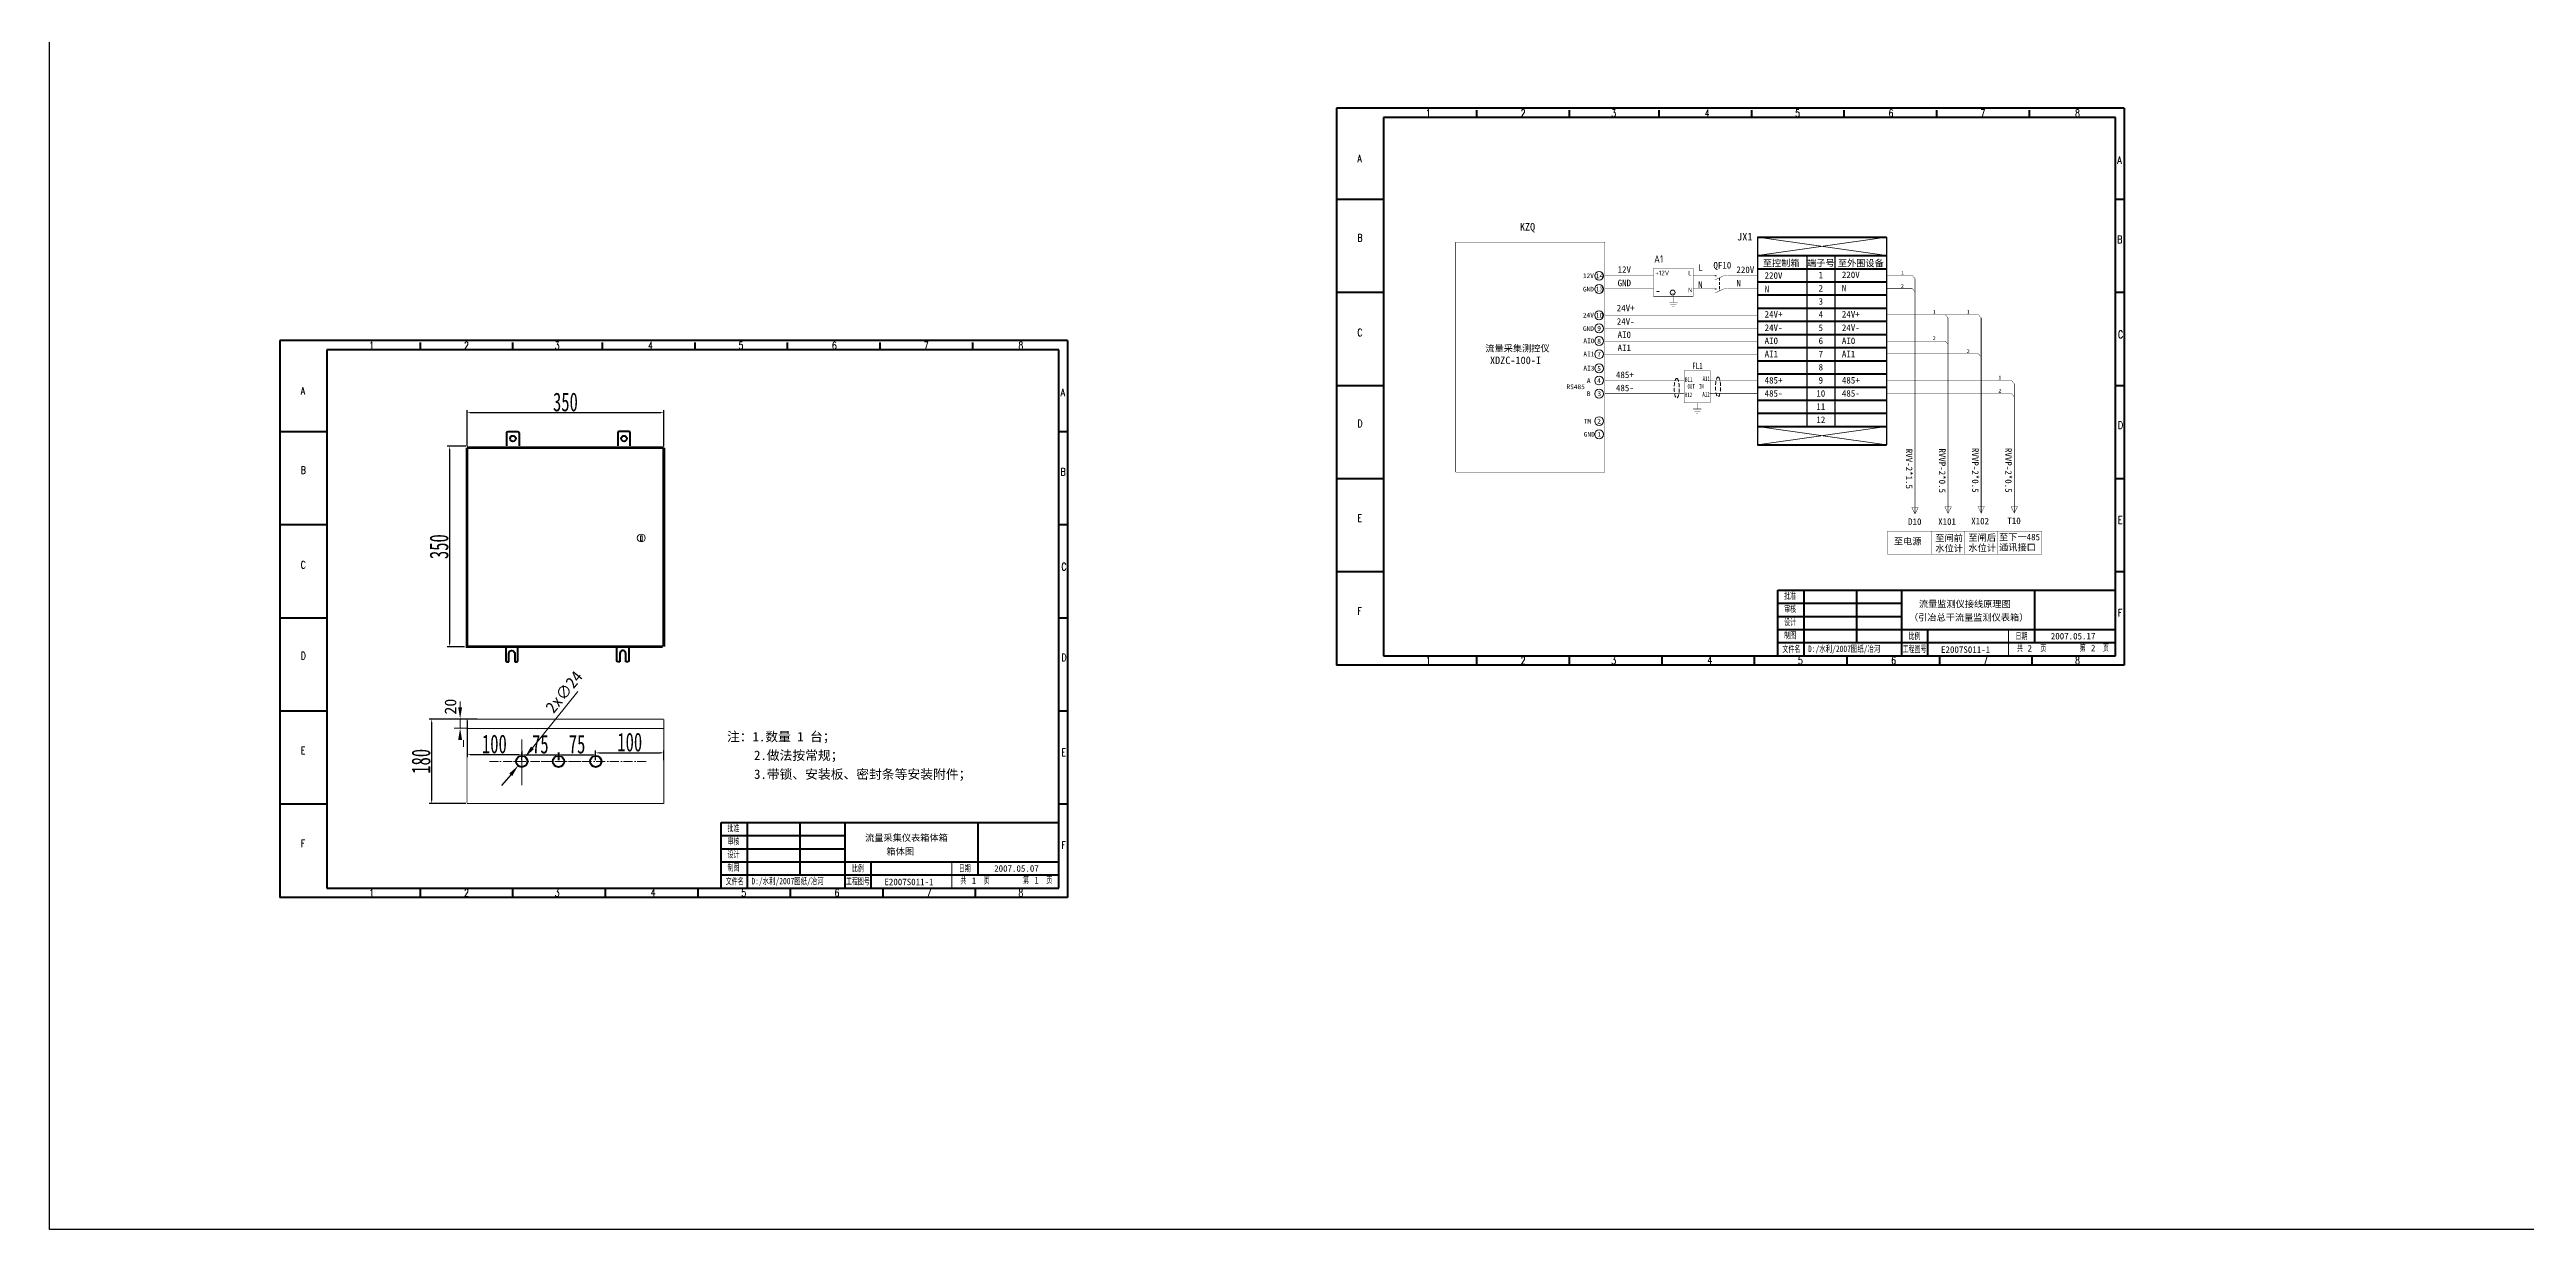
# Model space of a CAD drawing. Header units: millimetres. Extents: x 351 to 10319, y -5939 to 5511.
# Drawn here: x 1636 to 2957, y 4056 to 4685 of the extents above; entities that cross this region are included whole.
import ezdxf
from ezdxf.enums import TextEntityAlignment as Align

# ---------------------------------------------------------------- set-up
doc = ezdxf.new("R2010")
doc.units = ezdxf.units.MM
doc.linetypes.add('ACAD_ISO10W100', pattern=[18, 12, -3, 0, -3])
doc.linetypes.add('DASHED', pattern=[0.75, 0.5, -0.25])
doc.layers.add('40', color=7, linetype='Continuous')
doc.layers.add('41', color=7, linetype='Continuous')
doc.layers.add('TEXT', color=1, linetype='Continuous', lineweight=50)
doc.styles.add('HZ', font='txt.shx', dxfattribs={"width": 0.65, "bigfont": 'hztxt.shx'})
doc.styles.add('song', font='SimSun.ttf', dxfattribs={"width": 0.65})
doc.styles.add('仿宋', font='SIMFANG.TTF', dxfattribs={"width": 0.65})
doc.styles.add('国标', font='gbenor.shx', dxfattribs={"bigfont": 'gbcbig.shx'})
doc.dimstyles.new('ISO-25', dxfattribs={"dimtxt": 3.5, "dimasz": 2, "dimexe": 1.25, "dimexo": 0.625, "dimtad": 1, "dimtoh": 1, "dimtxsty": 'song', "dimcen": 2.5, "dimadec": 0, "dimazin": 0, "dimtfac": 1, "dimtmove": 0, "dimatfit": 3, "dimfxl": 0, "dimarcsym": 0})

# ---------------------------------------------------------------- blocks, each defined once
blk = doc.blocks.new('电缆头2')
at = {"const_width": 0.202}
blk.add_lwpolyline([(-1.7, 0), (1.7, 0), (0, -3.5), (-1.7, 0)], close=True, dxfattribs=at)
blk.add_lwpolyline([(0, 5.2), (0, -3.5)], dxfattribs=at)
at = {"flags": 9}
blk.add_attdef('S', (0, 5.2), '', height=0.0000576, dxfattribs=at)
blk = doc.blocks.new('断路器3')
at = {"const_width": 0.202}
for points in [[(1.1, -4.5), (1.1, -2.4), (-1.1, 2.4)], [(0.7, 2.4), (1.5, 1.5)], [(0.7, 1.5), (1.5, 2.4)], [(1.1, 4.1), (1.1, 1.9)]]:
    blk.add_lwpolyline(points, dxfattribs=at)
at = {"flags": 9}
blk.add_attdef('S', (1.1, 4.1), '', height=0.0000576, dxfattribs=at)
blk = doc.blocks.new('A3图框')
at = {"color": 0, "lineweight": 50}
for p, q in [((167.9, 122.9), (-252.1, 122.9)), ((-177.4, 121.9), (-177.4, 117.9)), ((-128.1, 121.9), (-128.1, 117.9)), ((-80.2, 121.9), (-80.2, 117.9)), ((-30.8, 121.9), (-30.8, 117.9)), ((18.5, 121.9), (18.5, 117.9)), ((67.9, 121.9), (67.9, 117.9)), ((117.3, 121.9), (117.3, 117.9)), ((-227.1, 74.2), (-252.1, 74.2)), ((167.9, 74.2), (163.3, 74.2)), ((-227.1, 24.6), (-252.1, 24.6)), ((167.9, 24.6), (163.3, 24.6)), ((-227.1, -25.1), (-252.1, -25.1)), ((167.5, -25.1), (163.3, -25.1)), ((-227.1, -74.8), (-252.1, -74.8)), ((167.9, -74.8), (163.3, -74.8)), ((-227.1, -124.4), (-252.1, -124.4)), ((167.9, -124.4), (163.3, -124.4)), ((-177.4, -169.1), (-177.4, -174.1)), ((-128.1, -169.1), (-128.1, -174.1)), ((-78.7, -169.1), (-78.7, -174.1)), ((-29.3, -169.1), (-29.3, -174.1)), ((20, -169.1), (20, -174.1)), ((69.4, -169.1), (69.4, -174.1)), ((118.8, -169.1), (118.8, -174.1)), ((167.9, -174.1), (-252.1, -174.1))]:
    blk.add_line(p, q, dxfattribs=at)
at = {"lineweight": 20}
blk.add_line((106.3, -155.1), (106.3, -169.1), dxfattribs=at)
at = {"layer": '40', "color": 0, "lineweight": 50}
for p, q in [((163.3, 117.9), (-227.1, 117.9)), ((163.3, -169.1), (163.3, 117.9)), ((-16.7, -134.1), (163.3, -134.1)), ((-16.7, -169.1), (-16.7, -134.1)), ((-16.7, -141.1), (49.3, -141.1)), ((-2.7, -169.1), (-2.7, -134.1)), ((25.3, -162.1), (25.3, -134.1)), ((49.3, -169.1), (49.3, -134.1)), ((120.3, -162.1), (120.3, -134.1)), ((-16.7, -148.1), (49.3, -148.1)), ((-16.7, -155.1), (163.3, -155.1)), ((63.3, -169.1), (63.3, -155.1)), ((63.3, -169.1), (63.3, -155.1)), ((120.3, -162.1), (120.3, -155.1)), ((-227.1, -169.1), (163.3, -169.1)), ((-16.7, -162.1), (163.3, -162.1))]:
    blk.add_line(p, q, dxfattribs=at)
at = {"layer": '41', "color": 0, "lineweight": 50}
for p, q in [((-252.1, 122.9), (-252.1, -174.1)), ((167.9, 122.9), (167.9, -174.1)), ((-227.1, 117.9), (-227.1, -169.1))]:
    blk.add_line(p, q, dxfattribs=at)
at = {"color": 0, "lineweight": 50, "style": 'HZ', "width": 0.75}
for s, p in [('1', (-204.5, 118.3)), ('2', (-153.9, 118.3)), ('3', (-105.6, 118.3)), ('4', (-55.8, 118.3)), ('5', (-7.5, 118.3)), ('6', (42.3, 118.3)), ('7', (91.3, 118.3)), ('8', (141.8, 118.3)), ('A', (-241, 94.1)), ('A', (164.3, 93.2)), ('B', (-241, 51.8)), ('B', (164.3, 50.9)), ('C', (-241, 1.3)), ('C', (164.7, 0.3)), ('D', (-241, -47.2)), ('D', (164.7, -48.1)), ('E', (-241, -97.7)), ('E', (164.7, -98.7)), ('F', (-241, -147.3)), ('F', (164.7, -148.2)), ('1', (-204.5, -173.6)), ('2', (-153.9, -173.6)), ('3', (-105.6, -173.6)), ('4', (-54.3, -173.6)), ('5', (-6, -173.6)), ('6', (43.7, -173.6)), ('7', (92.8, -173.6)), ('8', (141.8, -173.6))]:
    blk.add_text(s, height=4, dxfattribs=at).set_placement(p)
at = {"layer": '41', "color": 0, "lineweight": 20, "style": '仿宋', "width": 0.65}
for s, p in [('批准', (-13.4, -138.9)), ('审核', (-13.4, -145.9)), ('设计', (-13.4, -152.9)), ('制图', (-13.4, -159.9)), ('比例', (53, -160.3)), ('日期', (110, -160.3)), ('文件名', (-14.3, -167.2)), ('工程图号', (49.8, -167.2)), ('共     页', (110.8, -166.8)), ('第     页', (144.2, -166.6))]:
    blk.add_text(s, height=3.5, dxfattribs=at).set_placement(p)
blk = doc.blocks.new('接地')
at = {"const_width": 0.202}
for points in [[(-2.2, 1.1), (2.2, 1.1)], [(-1.6, 0), (1.6, 0)], [(0, 4.3), (0, 1.1)], [(-0.5, -1.1), (0.5, -1.1)]]:
    blk.add_lwpolyline(points, dxfattribs=at)
at = {"flags": 9}
blk.add_attdef('S', (0, 4.3), '', height=0.0000576, dxfattribs=at)
blk = doc.blocks.new('*D119')
at = {"color": 0, "lineweight": -2}
for p, q in [((1863.8, 4328), (1838.2, 4328)), ((1839.4, 4326), (1839.4, 4285)), ((1857.7, 4283), (1838.2, 4283))]:
    blk.add_line(p, q, dxfattribs=at)
at = {"color": 0}
for points in [[(1839.1, 4326), (1839.8, 4326), (1839.4, 4328)], [(1839.1, 4285), (1839.8, 4285), (1839.4, 4283)]]:
    blk.add_solid(points, dxfattribs=at)
at = {"layer": 'Defpoints', "color": 0}
for p in [(1864.5, 4328), (1839.4, 4283), (1858.3, 4283)]:
    blk.add_point(p, dxfattribs=at)
at = {"color": 0, "lineweight": 20, "insert": (1833.8, 4305.5), "char_height": 10, "attachment_point": 5, "rotation": 90, "style": 'song'}
blk.add_mtext('180', dxfattribs=at)
blk = doc.blocks.new('*D120')
at = {"color": 0, "lineweight": -2}
for p, q in [((1858.3, 4327.3), (1858.3, 4307.8)), ((1860.3, 4309.1), (1885.5, 4309.1)), ((1887.5, 4311), (1887.5, 4307.8))]:
    blk.add_line(p, q, dxfattribs=at)
at = {"color": 0}
for points in [[(1860.3, 4309.4), (1860.3, 4308.7), (1858.3, 4309.1)], [(1885.5, 4309.4), (1885.5, 4308.7), (1887.5, 4309.1)]]:
    blk.add_solid(points, dxfattribs=at)
at = {"layer": 'Defpoints', "color": 0}
for p in [(1858.3, 4328), (1887.5, 4311.6), (1887.5, 4309.1)]:
    blk.add_point(p, dxfattribs=at)
at = {"color": 0, "lineweight": 20, "insert": (1872.9, 4314.7), "char_height": 10, "attachment_point": 5, "style": 'song'}
blk.add_mtext('100', dxfattribs=at)
blk = doc.blocks.new('*D121')
at = {"color": 0, "lineweight": -2}
for p, q in [((1926.9, 4306.1), (1926.9, 4311.3)), ((1928.9, 4310), (1961.3, 4310)), ((1963.3, 4306.1), (1963.3, 4311.3))]:
    blk.add_line(p, q, dxfattribs=at)
at = {"color": 0}
for points in [[(1928.9, 4310.4), (1928.9, 4309.7), (1926.9, 4310)], [(1961.3, 4310.4), (1961.3, 4309.7), (1963.3, 4310)]]:
    blk.add_solid(points, dxfattribs=at)
at = {"layer": 'Defpoints', "color": 0}
for p in [(1963.3, 4310), (1926.9, 4305.5), (1963.3, 4305.5)]:
    blk.add_point(p, dxfattribs=at)
at = {"color": 0, "lineweight": 20, "insert": (1945.1, 4315.7), "char_height": 10, "attachment_point": 5, "style": 'song'}
blk.add_mtext('100', dxfattribs=at)
blk = doc.blocks.new('*D122')
at = {"color": 0, "lineweight": -2}
for p, q in [((1858.3, 4473.5), (1858.3, 4492.7)), ((1963.3, 4473.5), (1963.3, 4492.7)), ((1860.3, 4491.5), (1961.3, 4491.5))]:
    blk.add_line(p, q, dxfattribs=at)
at = {"color": 0}
for points in [[(1860.3, 4491.8), (1860.3, 4491.1), (1858.3, 4491.5)], [(1961.3, 4491.8), (1961.3, 4491.1), (1963.3, 4491.5)]]:
    blk.add_solid(points, dxfattribs=at)
at = {"layer": 'Defpoints', "color": 0}
for p in [(1963.3, 4491.5), (1858.3, 4472.8), (1963.3, 4472.8)]:
    blk.add_point(p, dxfattribs=at)
at = {"color": 0, "lineweight": 20, "insert": (1910.8, 4497.1), "char_height": 10, "attachment_point": 5, "style": 'song'}
blk.add_mtext('350', dxfattribs=at)
blk = doc.blocks.new('*D123')
at = {"color": 0, "lineweight": -2}
for p, q in [((1857.7, 4473.5), (1847.8, 4473.5)), ((1849, 4471.5), (1849, 4368.6)), ((1857, 4366.6), (1847.8, 4366.6))]:
    blk.add_line(p, q, dxfattribs=at)
at = {"color": 0}
for points in [[(1848.7, 4471.5), (1849.4, 4471.5), (1849, 4473.5)], [(1848.7, 4368.6), (1849.4, 4368.6), (1849, 4366.6)]]:
    blk.add_solid(points, dxfattribs=at)
at = {"layer": 'Defpoints', "color": 0}
for p in [(1858.3, 4473.5), (1849, 4366.6), (1857.7, 4366.6)]:
    blk.add_point(p, dxfattribs=at)
at = {"color": 0, "lineweight": 20, "insert": (1843.4, 4420), "char_height": 10, "attachment_point": 5, "rotation": 90, "style": 'song'}
blk.add_mtext('350', dxfattribs=at)
blk = doc.blocks.new('*D124')
at = {"color": 0, "lineweight": -2}
for p, q in [((1907.1, 4306.1), (1907.1, 4310.2)), ((1909.1, 4309), (1924.9, 4309)), ((1926.9, 4306.1), (1926.9, 4310.2))]:
    blk.add_line(p, q, dxfattribs=at)
at = {"color": 0}
for points in [[(1909.1, 4309.3), (1909.1, 4308.7), (1907.1, 4309)], [(1924.9, 4309.3), (1924.9, 4308.7), (1926.9, 4309)]]:
    blk.add_solid(points, dxfattribs=at)
at = {"layer": 'Defpoints', "color": 0}
for p in [(1926.9, 4309), (1907.1, 4305.5), (1926.9, 4305.5)]:
    blk.add_point(p, dxfattribs=at)
at = {"color": 0, "lineweight": 20, "insert": (1917, 4314.6), "char_height": 10, "attachment_point": 5, "style": 'song'}
blk.add_mtext('75', dxfattribs=at)
blk = doc.blocks.new('*D125')
at = {"color": 0, "lineweight": -2}
for p, q in [((1887.5, 4306.1), (1887.5, 4310.2)), ((1889.5, 4309), (1905.4, 4309)), ((1907.4, 4306.1), (1907.4, 4310.2))]:
    blk.add_line(p, q, dxfattribs=at)
at = {"color": 0}
for points in [[(1889.5, 4309.3), (1889.5, 4308.7), (1887.5, 4309)], [(1905.4, 4309.3), (1905.4, 4308.7), (1907.4, 4309)]]:
    blk.add_solid(points, dxfattribs=at)
at = {"layer": 'Defpoints', "color": 0}
for p in [(1907.4, 4309), (1887.5, 4305.5), (1907.4, 4305.5)]:
    blk.add_point(p, dxfattribs=at)
at = {"color": 0, "lineweight": 20, "insert": (1897.4, 4314.6), "char_height": 10, "attachment_point": 5, "style": 'song'}
blk.add_mtext('75', dxfattribs=at)

msp = doc.modelspace()

# ---------------------------------------------------------------- linework, layer by layer
at = {"color": 0, "linetype": 'Continuous'}
for p, q in [((2546.659, 4584.998), (2546.659, 4568.247)), ((2615.485, 4584.998), (2615.485, 4568.247)), ((2573.016, 4575.259), (2573.016, 4568.247)), ((2587.875, 4575.259), (2587.875, 4568.247)), ((2546.659, 4568.247), (2546.659, 4474.368)), ((2573.016, 4568.247), (2573.016, 4484.107)), ((2587.875, 4568.247), (2587.875, 4484.107)), ((2615.485, 4568.247), (2615.485, 4474.368))]:
    msp.add_line(p, q, dxfattribs=at)
at = {"lineweight": 18}
for p, q in [((2546.659, 4575.259), (2615.485, 4584.998)), ((2546.659, 4584.998), (2615.485, 4575.259)), ((2546.659, 4484.107), (2615.485, 4474.368)), ((2546.659, 4474.368), (2615.485, 4484.107))]:
    msp.add_line(p, q, dxfattribs=at)
at = {"linetype": 'DASHED', "lineweight": 20, "ltscale": 3}
msp.add_line((2526.295, 4563.367), (2526.295, 4556.355), dxfattribs=at)
at = {"lineweight": 20}
for p, q in [((1854.632, 4334.352), (1854.632, 4337.477)), ((1917.401, 4342.683), (1893.241, 4312.725)), ((1858.292, 4323.102), (1851.507, 4323.102)), ((1854.632, 4328.102), (1854.632, 4323.102)), ((1864.474, 4327.96), (1857.689, 4327.96)), ((1856.477, 4316.71), (1856.477, 4313.215)), ((1887.516, 4317.052), (1887.516, 4292.7))]:
    msp.add_line(p, q, dxfattribs=at)
at = {"linetype": 'ACAD_ISO10W100', "lineweight": 20, "ltscale": 0.4}
for p, q in [((1870.239, 4305.46), (1923.831, 4305.46)), ((1953.947, 4305.46), (1894.212, 4305.46))]:
    msp.add_line(p, q, dxfattribs=at)
msp.add_line((1881.627, 4298.324), (1876.615, 4292.693))
msp.add_lwpolyline([(1635.619, 5511.216), (4762.542, 5511.216), (4762.542, 4055.829), (1635.619, 4055.829)], close=True)
at = {"lineweight": 20, "const_width": 0.2}
for points in [[(2385.648, 4582.433), (2385.648, 4459.774)], [(2385.648, 4582.433), (2465.268, 4582.433)], [(2465.268, 4582.433), (2465.268, 4459.774)], [(2385.648, 4459.774), (2465.268, 4459.774)], [(2615.932, 4428.189), (2615.932, 4415.971)], [(2615.932, 4428.189), (2698.305, 4428.189)], [(2639.477, 4428.189), (2639.477, 4415.971)], [(2657.127, 4428.189), (2657.127, 4415.971)], [(2674.776, 4428.189), (2674.776, 4415.971)], [(2698.305, 4428.189), (2698.305, 4415.971)], [(2615.932, 4415.971), (2698.305, 4415.971)]]:
    msp.add_lwpolyline(points, dxfattribs=at)
for points, const_width in [([(2522.19, 4564.447), (2512.379, 4564.447)], 0.2), ([(2629.231, 4564.595), (2630.654, 4562.913)], 0.19), ([(2630.654, 4562.914), (2630.653, 4437.489)], 0.38), ([(2522.19, 4557.435), (2512.379, 4557.435)], 0.2), ([(2629.231, 4557.584), (2630.654, 4555.901)], 0.19), ([(2646.88, 4543.631), (2648.304, 4541.949)], 0.19), ([(2648.303, 4541.95), (2648.302, 4437.708)], 0.38), ([(2664.529, 4543.631), (2665.953, 4541.949)], 0.19), ([(2665.952, 4542.169), (2665.951, 4437.926)], 0.38), ([(2646.88, 4529.608), (2648.304, 4527.926)], 0.19), ([(2664.529, 4522.815), (2665.953, 4521.133)], 0.19), ([(2682.179, 4508.573), (2683.602, 4506.891)], 0.19), ([(2683.601, 4506.892), (2683.6, 4437.926)], 0.38), ([(2682.179, 4501.561), (2683.602, 4499.879)], 0.19)]:
    msp.add_lwpolyline(points, dxfattribs=dict(const_width=const_width))
at = {"lineweight": 18, "const_width": 0.2}
for points in [[(2629.231, 4564.595), (2615.485, 4564.595)], [(2629.231, 4557.584), (2615.485, 4557.584)], [(2664.529, 4543.631), (2615.485, 4543.631)], [(2646.88, 4529.608), (2615.485, 4529.608)], [(2664.529, 4522.815), (2615.485, 4522.815)], [(2658.529, 4508.573), (2615.485, 4508.573)], [(2682.179, 4508.573), (2633.134, 4508.573)], [(2658.529, 4501.561), (2615.485, 4501.561)], [(2682.179, 4501.561), (2633.134, 4501.561)]]:
    msp.add_lwpolyline(points, dxfattribs=at)
at = {"const_width": 0.16}
msp.add_lwpolyline([(2521.439, 4514), (2521.439, 4496.626), (2507.546, 4496.626), (2507.546, 4514), (2521.439, 4514)], close=True, dxfattribs=at)
at = {"lineweight": 40}
for points in [[(1879.561, 4473.762), (1879.561, 4480.738, -0.41421356), (1880.311, 4481.488), (1885.303, 4481.488, -0.41421356), (1886.053, 4480.738), (1886.053, 4473.762)], [(1945.284, 4473.762), (1945.284, 4480.738, 0.41421356), (1944.534, 4481.488), (1939.541, 4481.488, 0.41421356), (1938.791, 4480.738), (1938.791, 4473.762)], [(1878.936, 4366.641), (1878.936, 4359.317, 0.41421356), (1879.686, 4358.567), (1880.588, 4358.567)], [(1880.588, 4358.567), (1880.588, 4363.03, -0.41421356), (1882.088, 4364.53), (1882.276, 4364.53, -0.41421356), (1883.776, 4363.03), (1883.776, 4358.567)], [(1883.776, 4358.567), (1884.678, 4358.567, 0.41421356), (1885.428, 4359.317), (1885.428, 4366.641)], [(1939.819, 4358.567), (1938.916, 4358.567, -0.41421356), (1938.166, 4359.317), (1938.166, 4366.641)], [(1943.007, 4358.567), (1943.007, 4363.03, 0.41421356), (1941.507, 4364.53), (1941.319, 4364.53, 0.41421356), (1939.819, 4363.03), (1939.819, 4358.567)], [(1944.659, 4366.641), (1944.659, 4359.317, -0.41421356), (1943.909, 4358.567), (1943.007, 4358.567)]]:
    msp.add_lwpolyline(points, format="xyb", dxfattribs=at)
for points, const_width in [([(1858.282, 4472.833), (1858.282, 4366.641)], 1.5), ([(1858.282, 4472.833), (1963.282, 4472.833)], 1.5), ([(1963.282, 4472.833), (1963.282, 4366.641)], 1.5), ([(1857.657, 4366.641), (1962.657, 4366.641)], 1.5), ([(1858.282, 4327.96), (1858.282, 4282.96)], 0.5), ([(1858.282, 4327.96), (1963.282, 4327.96)], 0.5), ([(1858.282, 4322.96), (1963.282, 4322.96)], 0.5), ([(1963.282, 4327.96), (1963.282, 4282.96)], 0.5), ([(1858.282, 4282.96), (1963.282, 4282.96)], 0.5)]:
    msp.add_lwpolyline(points, dxfattribs=dict(at, const_width=const_width))
at = {"lineweight": 20}
msp.add_lwpolyline([(1950.89, 4425.744), (1951.66, 4425.744), (1951.66, 4423.084), (1950.89, 4423.084)], close=True, dxfattribs=at)
for centre, radius in [((2462.175, 4564.442), 2.371), ((2462.175, 4557.431), 2.371), ((2462.175, 4543.407), 2.371), ((2462.175, 4536.396), 2.371), ((2462.175, 4529.629), 2.371), ((2462.175, 4522.617), 2.371), ((2462.175, 4515.048), 2.371), ((2462.175, 4508.593), 2.371), ((2462.175, 4501.582), 2.371), ((2462.175, 4486.935), 2.371), ((2462.175, 4479.923), 2.371), ((1951.228, 4424.594), 2.092)]:
    msp.add_circle(centre, radius, dxfattribs=at)
at = {"lineweight": 40}
for centre, radius in [((1882.807, 4477.635), 1.5), ((1942.038, 4477.635), 1.5), ((1887.516, 4305.46), 3), ((1907.104, 4305.46), 3), ((1926.95, 4305.46), 3)]:
    msp.add_circle(centre, radius, dxfattribs=at)
at = {"linetype": 'DASHED', "lineweight": 20, "ltscale": 4}
for centre in [(2503.568, 4504.49), (2525.598, 4505.178)]:
    msp.add_ellipse(centre, major_axis=(0, 5.253), ratio=0.25714078, dxfattribs=at)
at = {"lineweight": 20}
for points in [[(1853.59, 4334.352), (1855.673, 4334.352), (1854.632, 4328.102)], [(1853.59, 4316.852), (1855.673, 4316.852), (1854.632, 4323.102)], [(1892.43, 4313.379), (1894.051, 4312.071), (1889.317, 4307.86)], [(1880.816, 4298.978), (1882.438, 4297.67), (1885.551, 4303.189)]]:
    msp.add_solid(points, dxfattribs=at)
at = {"layer": '40', "lineweight": 20, "ltscale": 10, "const_width": 0.2}
for points in [[(2465.268, 4564.447), (2491.205, 4564.447)], [(2530.832, 4564.447), (2546.659, 4564.447)], [(2465.268, 4557.435), (2491.205, 4557.435)], [(2530.832, 4557.435), (2546.659, 4557.435)], [(2465.268, 4543.412), (2546.659, 4543.412)], [(2465.268, 4536.4), (2546.659, 4536.4)], [(2465.268, 4529.633), (2546.659, 4529.633)], [(2465.268, 4522.622), (2546.659, 4522.622)], [(2465.268, 4508.598), (2507.546, 4508.598)], [(2521.439, 4508.598), (2546.659, 4508.598)], [(2465.268, 4501.587), (2507.546, 4501.587)], [(2521.439, 4501.587), (2546.659, 4501.587)]]:
    msp.add_lwpolyline(points, dxfattribs=at)
msp.add_lwpolyline([(2491.205, 4568.504), (2512.379, 4568.504), (2512.379, 4553.497), (2491.205, 4553.497), (2491.205, 4568.504)], close=True, dxfattribs=at)
at = {"layer": '40', "lineweight": 20, "ltscale": 10}
msp.add_circle((2501.398, 4555.515), 1.307, dxfattribs=at)
at = {"layer": 'TEXT', "color": 0}
for p, q in [((2546.659, 4584.998), (2615.485, 4584.998)), ((2546.659, 4575.259), (2615.485, 4575.259)), ((2546.659, 4568.247), (2615.485, 4568.247)), ((2546.659, 4568.247), (2615.485, 4568.247)), ((2546.659, 4561.236), (2615.485, 4561.236)), ((2546.659, 4554.224), (2615.485, 4554.224)), ((2546.659, 4547.212), (2615.485, 4547.212)), ((2546.659, 4540.201), (2615.485, 4540.201)), ((2546.659, 4533.189), (2615.485, 4533.189)), ((2546.659, 4526.177), (2615.485, 4526.177)), ((2546.659, 4519.165), (2615.485, 4519.165)), ((2546.659, 4512.154), (2615.485, 4512.154)), ((2546.659, 4505.142), (2615.485, 4505.142)), ((2546.659, 4498.13), (2615.485, 4498.13)), ((2546.659, 4491.119), (2615.485, 4491.119)), ((2546.659, 4484.107), (2615.485, 4484.107)), ((2546.659, 4484.107), (2615.485, 4484.107)), ((2546.659, 4484.107), (2615.485, 4484.107)), ((2546.659, 4474.368), (2615.485, 4474.368))]:
    msp.add_line(p, q, dxfattribs=at)

# ---------------------------------------------------------------- block references
at = {"lineweight": 18}
for p in [(2630.653, 4440.944), (2648.303, 4441.163), (2665.952, 4441.382), (2683.601, 4441.382)]:
    msp.add_blockref('电缆头2', p, dxfattribs=at)
at = {"layer": '40', "lineweight": 20, "ltscale": 10}
for name, p in [('A3图框', (2574.247, 4530.919)), ('接地', (2501.792, 4549.176)), ('A3图框', (2010.633, 4407.01)), ('接地', (2514.492, 4492.305))]:
    msp.add_blockref(name, p, dxfattribs=at)
at = {"layer": '40', "lineweight": 20, "ltscale": 10, "rotation": 90}
for p in [(2526.295, 4563.367), (2526.295, 4556.355)]:
    msp.add_blockref('断路器3', p, dxfattribs=at)
at = {"layer": '40', "lineweight": 20, "ltscale": 10, "xscale": 0.4000000000000909, "yscale": 0.3999999999996362, "zscale": 0.4}
msp.add_blockref('接地', (2501.416, 4555.002), dxfattribs=at)

# ---------------------------------------------------------------- texts
at = {"color": 0, "linetype": 'Continuous', "style": 'song'}
for s, height, p in [('KZQ', 4, (2419.889, 4588.575)), ('JX1', 4, (2535.794, 4583.304)), ('至控制箱', 3.5, (2549.471, 4569.443)), ('端子号', 3.5, (2573.082, 4569.443)), ('至外围设备', 3.5, (2589.516, 4569.443)), ('XDZC-100-I', 4, (2403.958, 4517.367)), ('D10', 3.5, (2626.964, 4431.601)), ('至闸前', 3.5, (2641.502, 4422.835)), ('X101', 3.5, (2643.001, 4431.651)), ('至闸后', 3.5, (2659.15, 4423.054)), ('X102', 3.5, (2660.649, 4431.871)), ('至下一485', 3.5, (2675.517, 4423.372)), ('T10', 3.5, (2679.912, 4432.039)), ('至电源', 3.5, (2619.388, 4421.102)), ('水位计', 3.5, (2641.502, 4417.363)), ('水位计', 3.5, (2659.15, 4417.581)), ('通讯接口', 3.5, (2675.517, 4417.899))]:
    msp.add_text(s, height=height, dxfattribs=at).set_placement(p)
at = {"lineweight": 9}
for s, height, style, p in [('A1', 4, '国标', (2491.517, 4571.396)), ('GND', 2.5, 'song', (2453.52, 4556.079)), ('12V', 2.5, 'song', (2453.509, 4563.235)), ('GND', 3.5, 'song', (2472.036, 4558.884)), ('12V', 3.5, 'song', (2472.025, 4566.04)), ('+12V', 2.5, '国标', (2492.202, 4564.722)), ('L', 2.5, '国标', (2509.733, 4564.616)), ('N', 3.5, 'song', (2514.962, 4557.926)), ('L', 3.5, 'song', (2515.081, 4566.992)), ('220V', 3.5, 'song', (2535.397, 4565.948)), ('N', 3.5, 'song', (2535.408, 4558.792)), ('220V', 3.5, 'song', (2550.433, 4562.861)), ('N', 3.5, 'song', (2550.444, 4555.705)), ('220V', 3.5, 'song', (2591.649, 4563.235)), ('N', 3.5, 'song', (2591.66, 4556.079)), ('24V+', 3.5, 'song', (2471.572, 4545.488)), ('-', 4, '国标', (2492.413, 4554.487)), ('N', 2.5, '国标', (2509.614, 4555.551)), ('24V+', 3.5, 'song', (2550.433, 4542.2)), ('24V+', 3.5, 'song', (2591.649, 4542.2)), ('24V', 2.5, 'song', (2453.509, 4542.2)), ('GND', 2.5, 'song', (2453.52, 4535.044)), ('24V-', 3.5, 'song', (2471.583, 4538.333)), ('AI0', 3.5, 'song', (2472.015, 4531.284)), ('24V-', 3.5, 'song', (2550.444, 4535.044)), ('24V-', 3.5, 'song', (2591.66, 4535.044)), ('AI0', 2.5, 'song', (2453.768, 4528.512)), ('AI1', 2.5, 'song', (2453.768, 4521.501)), ('AI1', 3.5, 'song', (2472.015, 4524.273)), ('AI0', 3.5, 'song', (2550.444, 4528.033)), ('AI1', 3.5, 'song', (2550.444, 4521.021)), ('AI0', 3.5, 'song', (2591.66, 4528.033)), ('AI1', 3.5, 'song', (2591.66, 4521.021)), ('RS485', 2.5, 'song', (2444.764, 4503.998)), ('AI3', 2.5, 'song', (2453.768, 4513.932)), ('A', 2.5, 'song', (2455.626, 4507.311)), ('485+', 3.5, 'song', (2471.157, 4509.901)), ('485-', 3.5, 'song', (2471.157, 4502.889)), ('485+', 3.5, 'song', (2550.444, 4506.998)), ('485+', 3.5, 'song', (2591.66, 4506.998)), ('B', 2.5, 'song', (2455.626, 4500.3)), ('485-', 3.5, 'song', (2550.444, 4499.986)), ('485-', 3.5, 'song', (2591.66, 4499.986)), ('TM', 2.5, 'song', (2453.973, 4485.653)), ('GND', 2.5, 'song', (2453.973, 4478.641))]:
    msp.add_text(s, height=height, dxfattribs=dict(at, style=style)).set_placement(p)
at = {"color": 0, "style": 'song'}
for s, height, p in [('QF10', 3.5, (2523.13, 4568.328)), ('14', 2.625, (2460.337, 4563.11)), ('13', 2.625, (2460.337, 4556.098)), ('10', 2.625, (2460.337, 4542.075)), ('9', 2.625, (2461.119, 4535.063)), ('8', 2.625, (2461.119, 4528.296)), ('7', 2.625, (2461.119, 4521.285)), ('4', 2.625, (2461.119, 4507.261)), ('5', 2.625, (2461.119, 4513.716)), ('3', 2.625, (2461.203, 4500.279)), ('2', 2.625, (2461.119, 4485.603)), ('1', 2.625, (2461.119, 4478.591))]:
    msp.add_text(s, height=height, dxfattribs=at).set_placement(p)
for s, height, p in [('2', 3.5, (2580.423, 4556.063)), ('1', 3.5, (2580.423, 4563.075)), ('2', 2, (2623.939, 4557.991)), ('1', 2, (2623.939, 4565.002)), ('4', 3.5, (2580.423, 4542.04)), ('3', 3.5, (2580.423, 4549.052)), ('1', 2, (2640.941, 4544.26)), ('1', 2, (2659.094, 4544.26)), ('5', 3.5, (2580.423, 4535.028)), ('2', 2, (2640.941, 4530.236)), ('6', 3.5, (2580.423, 4528.016)), ('7', 3.5, (2580.423, 4521.005)), ('2', 2, (2659.094, 4523.28)), ('8', 3.5, (2580.423, 4513.993)), ('9', 3.5, (2580.423, 4506.981)), ('1', 2, (2675.944, 4509.201)), ('10', 3.5, (2580.423, 4499.97)), ('11', 3.5, (2580.423, 4492.958)), ('2', 2, (2675.944, 4502.19)), ('12', 3.5, (2580.423, 4485.946))]:
    msp.add_text(s, height=height, dxfattribs=at).set_placement(p, align=Align.CENTER)
at = {"linetype": 'DASHED', "ltscale": 4, "style": 'song', "width": 0.65}
for s, height, p in [('B11', 2.45, (2508.031, 4507.864)), ('OUT', 2.45, (2509.336, 4504.263)), ('FL1', 3.5, (2511.86, 4514.664)), ('IN', 2.45, (2515.38, 4504.227)), ('A11', 2.45, (2517.386, 4508.369)), ('B12', 2.45, (2507.911, 4499.752)), ('A12', 2.45, (2517.236, 4500.042))]:
    msp.add_text(s, height=height, dxfattribs=at).set_placement(p)
at = {"color": 0, "linetype": 'Continuous', "style": 'song'}
for s, p in [('RVV-2*1.5', (2625.808, 4472.172)), ('RVVP-2*0.5', (2643.457, 4472.392)), ('RVVP-2*0.5', (2661.106, 4472.612)), ('RVVP-2*0.5', (2678.755, 4472.612))]:
    msp.add_text(s, height=3.5, rotation=270, dxfattribs=at).set_placement(p)
at = {"lineweight": 20, "char_height": 6.25, "attachment_point": 5}
for s, insert, rotation in [('2x∅24', (1910.033, 4342.524), 51.114673), ('20', (1849.514, 4334.667), 90)]:
    msp.add_mtext(s, dxfattribs=dict(at, insert=insert, rotation=rotation))
at = {"layer": '41', "color": 0, "style": 'song'}
for s, height, p in [('流量采集测控仪', 3.5, (2401.464, 4524.024)), ('流量监测仪接线原理图', 3.5, (2632.725, 4387.673)), ('（引冶总干流量监测仪表箱）', 3.5, (2627.461, 4380.498)), ('2007.05.17', 3.5, (2703.096, 4370.509)), ('E2007S011-1', 3.5, (2644.558, 4363.347)), ('2', 3.5, (2690.688, 4364.02)), ('2', 3.5, (2724.521, 4364.232)), ('注：1.数量 1 台；', 5, (1996.972, 4316.153)), ('2.做法按常规；', 5, (2011.399, 4306.22)), ('3.带锁、安装板、密封条等安装附件；', 5, (2011.399, 4296.153)), ('流量采集仪表箱体箱', 3.5, (2070.664, 4262.966)), ('箱体图', 3.5, (2081.998, 4255.645)), ('E2007S011-1', 3.5, (2080.944, 4239.437)), ('1', 3.5, (2127.518, 4240.11)), ('2007.05.07', 3.5, (2139.482, 4246.6)), ('1', 3.5, (2160.906, 4240.323))]:
    msp.add_text(s, height=height, dxfattribs=at).set_placement(p)
at = {"layer": '41', "color": 0, "style": 'song', "width": 0.7}
for p in [(2573.603, 4363.779), (2009.989, 4239.87)]:
    msp.add_text('D:/水利/2007图纸/冶河', height=3.5, dxfattribs=at).set_placement(p)

# ---------------------------------------------------------------- dimensions: what is measured, and where the dimension line sits
at = {"lineweight": 20}
for base, p1, p2, text, picture, middle in [((1963.282, 4491.477), (1858.282, 4472.833), (1963.282, 4472.833), '350', '*D122', (1910.782, 4497.102)), ((1907.362, 4308.999), (1887.516, 4305.46), (1907.362, 4305.46), '75', '*D125', (1897.439, 4314.624)), ((1926.95, 4308.999), (1907.104, 4305.46), (1926.95, 4305.46), '75', '*D124', (1917.027, 4314.624))]:
    dim = msp.add_linear_dim(base=base, p1=p1, p2=p2, text=text, dimstyle='ISO-25', override={"dimtxt": 10}, dxfattribs=at)
    dim.commit()
    dim.dimension.update_dxf_attribs({"geometry": picture, "text_midpoint": middle})
for base, p1, p2, text, picture, middle in [((1849.033, 4366.641), (1858.282, 4473.458), (1857.657, 4366.641), '350', '*D123', (1843.408, 4420.049)), ((1839.434, 4282.96), (1864.474, 4327.96), (1858.282, 4282.96), '180', '*D119', (1833.809, 4305.46))]:
    dim = msp.add_linear_dim(base=base, p1=p1, p2=p2, angle=90, text=text, dimstyle='ISO-25', override={"dimtxt": 10}, dxfattribs=at)
    dim.commit()
    dim.dimension.update_dxf_attribs({"geometry": picture, "text_midpoint": middle})
for base, p1, p2, picture, middle in [((1887.516, 4309.068), (1858.282, 4327.96), (1887.516, 4311.585), '*D120', (1872.899, 4309.068)), ((1963.282, 4310.033), (1926.95, 4305.46), (1963.282, 4305.46), '*D121', (1945.116, 4310.033))]:
    dim = msp.add_linear_dim(base=base, p1=p1, p2=p2, text='100', dimstyle='ISO-25', override={"dimtxt": 10}, dxfattribs=at)
    dim.commit()
    dim.dimension.update_dxf_attribs({"geometry": picture, "text_midpoint": middle, "dimtype": 160})

doc.saveas('drawing.dxf')
